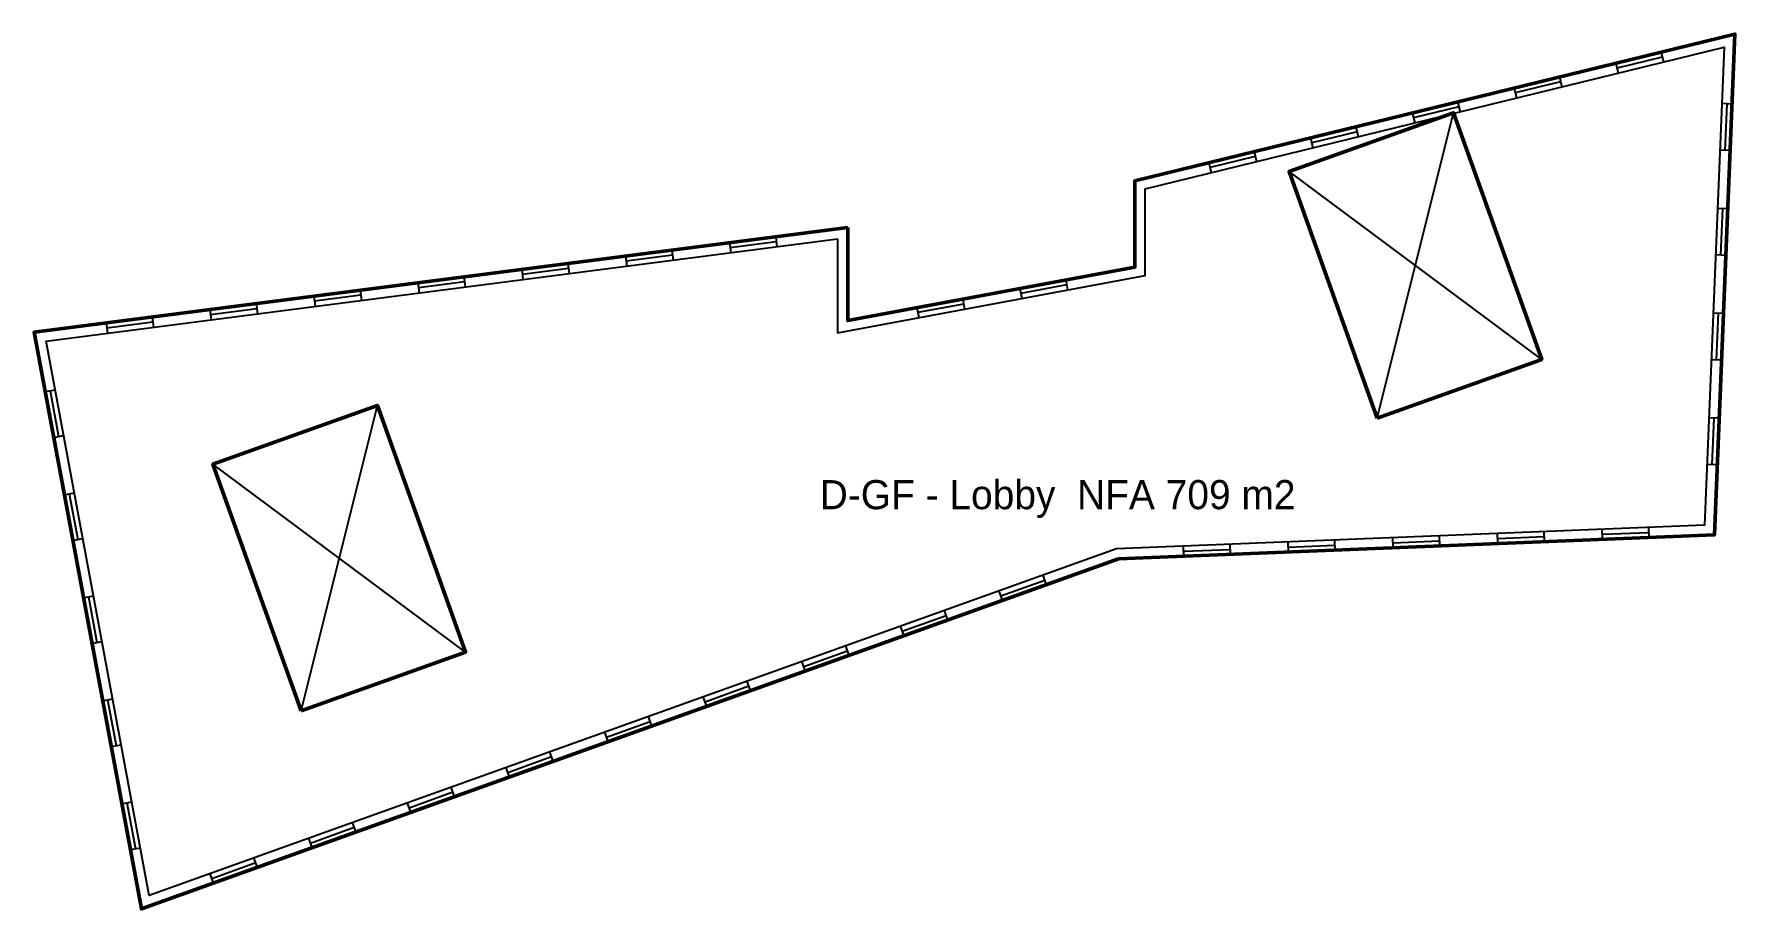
# Model space of a CAD drawing. Header units: metres. Extents: x -41.7 to 16.7, y 19.9 to 49.9.
import ezdxf
from ezdxf.enums import TextEntityAlignment as Align

# ---------------------------------------------------------------- set-up
doc = ezdxf.new("R2010")
doc.units = ezdxf.units.M
for name, color, linetype in [('CORE', 1, 'Continuous'), ('TEXT', 250, 'Continuous'), ('WALL', 7, 'Continuous'), ('WINDOW', 5, 'Continuous')]:
    doc.layers.add(name, color=color, linetype=linetype)

msp = doc.modelspace()

# ---------------------------------------------------------------- linework, layer by layer
at = {"layer": 'CORE'}
for p, q in [((4.419, 36.741), (7.035, 47.237)), ((10.068, 38.763), (1.386, 45.215)), ((-32.557, 26.692), (-29.942, 37.187)), ((-26.908, 28.714), (-35.591, 35.165))]:
    msp.add_line(p, q, dxfattribs=at)
at = {"layer": 'CORE', "lineweight": 50}
for points in [[(4.419, 36.741), (10.068, 38.763), (7.035, 47.237), (1.386, 45.215)], [(-32.557, 26.692), (-26.908, 28.714), (-29.942, 37.187), (-35.591, 35.165)]]:
    msp.add_lwpolyline(points, close=True, dxfattribs=at)
at = {"layer": 'WALL', "lineweight": 50}
msp.add_lwpolyline([(-13.78, 43.299), (-41.74, 39.696), (-38.05, 19.89), (-4.47, 31.91), (16.003, 32.738), (16.709, 49.939), (-3.91, 44.902), (-3.91, 41.938), (-13.78, 40.099)], close=True, dxfattribs=at)
at = {"layer": 'WALL'}
msp.add_lwpolyline([(-14.13, 42.901), (-14.13, 39.678), (-3.56, 41.648), (-3.56, 44.627), (16.34, 49.489), (15.666, 33.075), (-4.538, 32.258), (-37.781, 20.358), (-41.328, 39.396), (-14.13, 42.901)], close=True, dxfattribs=at)
at = {"layer": 'WINDOW'}
for p, q in [((14.212, 49.149), (12.658, 48.77)), ((14.171, 49.319), (14.254, 48.979)), ((12.617, 48.94), (12.7, 48.6)), ((9.119, 48.085), (9.203, 47.745)), ((10.715, 48.295), (9.161, 47.915)), ((10.674, 48.465), (10.757, 48.125)), ((7.218, 47.44), (5.664, 47.061)), ((7.177, 47.61), (7.26, 47.27)), ((16.61, 47.534), (16.26, 47.548)), ((16.37, 45.942), (16.435, 47.541)), ((5.622, 47.231), (5.705, 46.891)), ((2.125, 46.376), (2.208, 46.036)), ((3.721, 46.586), (2.167, 46.206)), ((3.679, 46.756), (3.763, 46.416)), ((0.224, 45.732), (-1.33, 45.352)), ((0.182, 45.902), (0.265, 45.562)), ((16.544, 45.935), (16.195, 45.949)), ((-1.372, 45.522), (-1.289, 45.182)), ((16.462, 43.937), (16.113, 43.951)), ((16.222, 42.345), (16.288, 43.944)), ((-17.842, 42.775), (-17.797, 42.428)), ((-16.233, 42.806), (-17.819, 42.602)), ((-16.255, 42.98), (-16.21, 42.633)), ((-21.412, 42.315), (-21.368, 41.968)), ((-19.803, 42.346), (-21.39, 42.142)), ((-19.825, 42.52), (-19.781, 42.173)), ((16.397, 42.338), (16.047, 42.352)), ((-26.966, 41.6), (-26.922, 41.253)), ((-24.983, 41.855), (-24.938, 41.508)), ((-23.374, 41.886), (-24.96, 41.682)), ((-23.396, 42.06), (-23.351, 41.713)), ((-32.124, 40.935), (-32.079, 40.588)), ((-30.515, 40.966), (-32.101, 40.762)), ((-30.537, 41.14), (-30.492, 40.792)), ((-28.553, 41.395), (-28.509, 41.048)), ((-26.944, 41.426), (-28.531, 41.222)), ((-7.862, 41.202), (-7.798, 40.858)), ((-6.257, 41.323), (-7.83, 41.03)), ((-6.289, 41.495), (-6.225, 41.151)), ((-35.694, 40.475), (-35.65, 40.128)), ((-34.085, 40.506), (-35.672, 40.301)), ((-34.107, 40.68), (-34.063, 40.332)), ((-11.401, 40.543), (-11.337, 40.199)), ((-9.796, 40.664), (-11.369, 40.371)), ((-9.828, 40.836), (-9.764, 40.492)), ((16.315, 40.34), (15.965, 40.354)), ((16.074, 38.748), (16.14, 40.347)), ((-39.265, 40.015), (-39.22, 39.668)), ((-37.655, 40.046), (-39.242, 39.841)), ((-37.678, 40.219), (-37.633, 39.872)), ((16.249, 38.741), (15.899, 38.755)), ((-41.36, 37.658), (-41.016, 37.722)), ((-41.188, 37.69), (-40.895, 36.117)), ((16.167, 36.743), (15.817, 36.757)), ((15.926, 35.151), (15.992, 36.75)), ((-41.067, 36.085), (-40.723, 36.149)), ((16.101, 35.144), (15.752, 35.158)), ((-40.701, 34.119), (-40.357, 34.183)), ((-40.529, 34.151), (-40.236, 32.578)), ((8.564, 32.437), (8.55, 32.787)), ((10.163, 32.502), (10.149, 32.852)), ((12.161, 32.583), (12.147, 32.933)), ((12.154, 32.758), (13.753, 32.822)), ((13.76, 32.648), (13.746, 32.997)), ((-40.408, 32.546), (-40.064, 32.61)), ((-2.227, 32.001), (-2.241, 32.35)), ((-2.234, 32.176), (-0.636, 32.24)), ((-0.629, 32.065), (-0.643, 32.415)), ((1.37, 32.146), (1.356, 32.496)), ((1.363, 32.321), (2.961, 32.386)), ((2.969, 32.211), (2.954, 32.561)), ((4.967, 32.292), (4.953, 32.642)), ((4.96, 32.467), (6.559, 32.531)), ((6.566, 32.356), (6.551, 32.706)), ((8.557, 32.612), (10.156, 32.677)), ((-8.515, 30.648), (-7.008, 31.187)), ((-6.949, 31.023), (-7.067, 31.352)), ((-40.041, 30.58), (-39.697, 30.644)), ((-39.869, 30.612), (-39.576, 29.039)), ((-8.456, 30.483), (-8.574, 30.813)), ((-11.904, 29.435), (-10.398, 29.974)), ((-10.339, 29.809), (-10.457, 30.139)), ((-11.845, 29.27), (-11.963, 29.6)), ((-39.748, 29.007), (-39.404, 29.071)), ((-15.293, 28.222), (-13.787, 28.761)), ((-13.728, 28.596), (-13.846, 28.926)), ((-15.234, 28.057), (-15.352, 28.386)), ((-18.683, 27.008), (-17.176, 27.548)), ((-17.117, 27.383), (-17.235, 27.712)), ((-39.382, 27.04), (-39.038, 27.105)), ((-39.21, 27.072), (-38.917, 25.5)), ((-18.624, 26.844), (-18.742, 27.173)), ((-22.072, 25.795), (-20.566, 26.334)), ((-20.507, 26.17), (-20.625, 26.499)), ((-22.013, 25.63), (-22.131, 25.96)), ((-39.089, 25.467), (-38.745, 25.532)), ((-23.896, 24.956), (-24.014, 25.286)), ((-25.403, 24.417), (-25.521, 24.747)), ((-25.462, 24.582), (-23.955, 25.121)), ((-27.286, 23.743), (-27.404, 24.073)), ((-38.723, 23.501), (-38.379, 23.565)), ((-38.551, 23.533), (-38.258, 21.96)), ((-28.792, 23.204), (-28.91, 23.533)), ((-28.851, 23.369), (-27.345, 23.908)), ((-30.675, 22.53), (-30.793, 22.859)), ((-32.181, 21.991), (-32.299, 22.32)), ((-32.24, 22.155), (-30.734, 22.695)), ((-38.43, 21.928), (-38.086, 21.992)), ((-34.064, 21.317), (-34.182, 21.646)), ((-35.571, 20.777), (-35.689, 21.107)), ((-35.63, 20.942), (-34.123, 21.481))]:
    msp.add_line(p, q, dxfattribs=at)

# ---------------------------------------------------------------- texts
at = {"layer": 'TEXT'}
msp.add_text('D-GF - Lobby  NFA 709 m2', height=1, dxfattribs=at).set_placement((-6.567, 34.12), align=Align.MIDDLE_CENTER)

doc.saveas('drawing.dxf')
